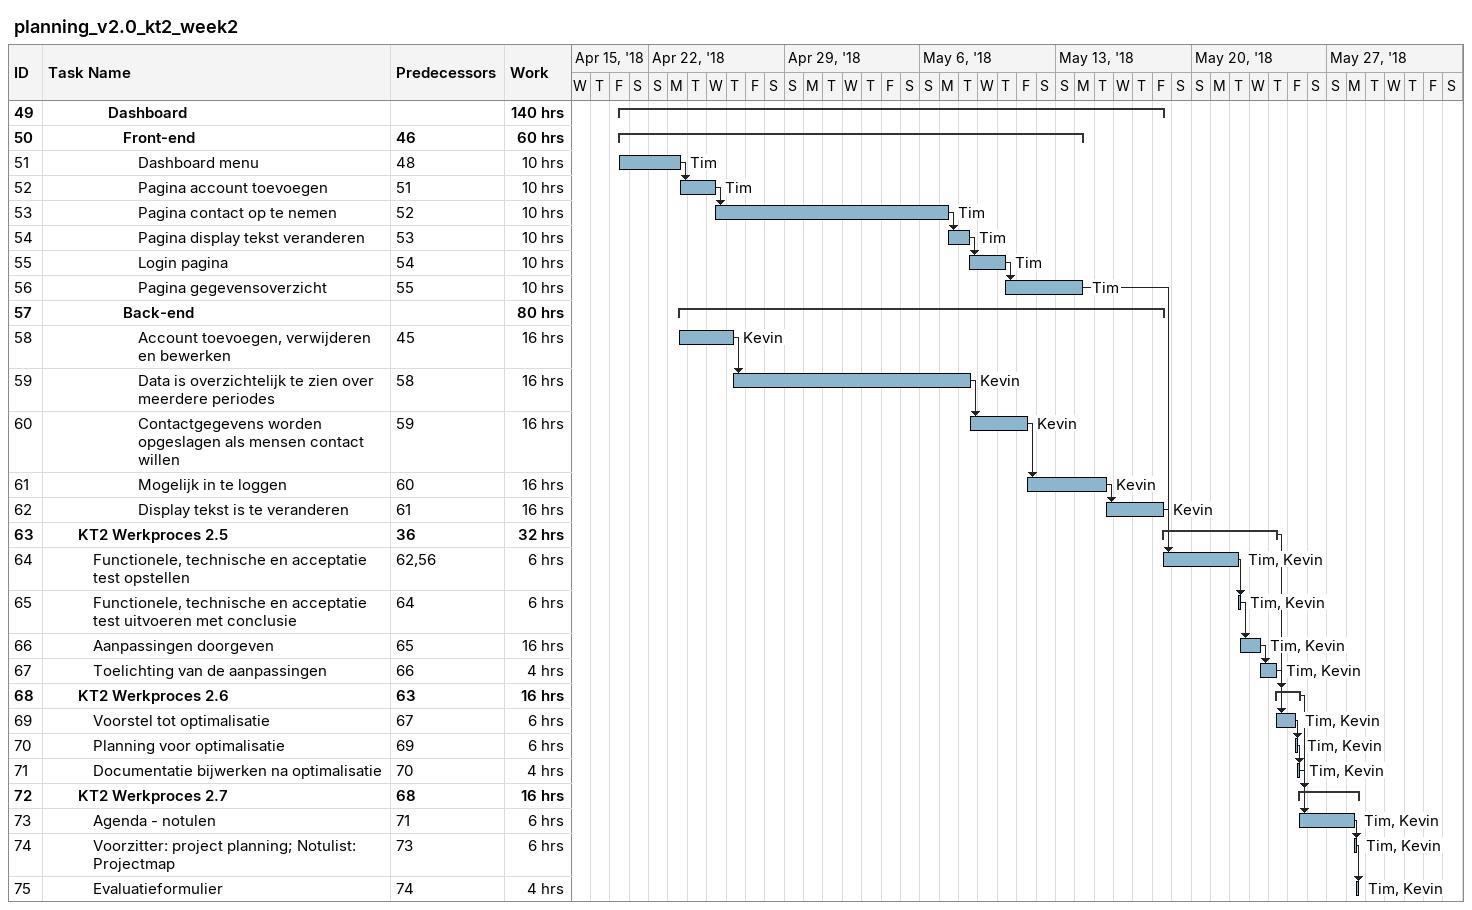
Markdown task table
planning_v2.0_kt2_week2

| ID | Level | Task | Start | Finish | Predecessors | Resources | Work (h) |
|---|---|---|---|---|---|---|---|
| 49 | 5 | **Dashboard** | 2018-04-20 | 2018-05-18 |  |  | 140 |
| 50 | 6 | **Front-end** | 2018-04-20 | 2018-05-14 | 46 |  | 60 |
| 51 | 7 | Dashboard menu | 2018-04-20 | 2018-04-23 | 48 | Tim | 10 |
| 52 | 7 | Pagina account toevoegen | 2018-04-23 | 2018-04-25 | 51 | Tim | 10 |
| 53 | 7 | Pagina contact op te nemen | 2018-04-25 | 2018-05-07 | 52 | Tim | 10 |
| 54 | 7 | Pagina display tekst veranderen | 2018-05-07 | 2018-05-08 | 53 | Tim | 10 |
| 55 | 7 | Login pagina | 2018-05-08 | 2018-05-10 | 54 | Tim | 10 |
| 56 | 7 | Pagina gegevensoverzicht | 2018-05-10 | 2018-05-14 | 55 | Tim | 10 |
| 57 | 6 | **Back-end** | 2018-04-23 | 2018-05-18 |  |  | 80 |
| 58 | 7 | Account toevoegen, verwijderen en bewerken | 2018-04-23 | 2018-04-26 | 45 | Kevin | 16 |
| 59 | 7 | Data is overzichtelijk te zien over meerdere periodes | 2018-04-26 | 2018-05-08 | 58 | Kevin | 16 |
| 60 | 7 | Contactgegevens worden opgeslagen als mensen contact willen | 2018-05-08 | 2018-05-11 | 59 | Kevin | 16 |
| 61 | 7 | Mogelijk in te loggen | 2018-05-11 | 2018-05-15 | 60 | Kevin | 16 |
| 62 | 7 | Display tekst is te veranderen | 2018-05-15 | 2018-05-18 | 61 | Kevin | 16 |
| 63 | 3 | **KT2 Werkproces 2.5** | 2018-05-18 | 2018-05-24 | 36 |  | 32 |
| 64 | 4 | Functionele, technische en acceptatie test opstellen | 2018-05-18 | 2018-05-22 | 62, 56 | Tim, Kevin | 6 |
| 65 | 4 | Functionele, technische en acceptatie test uitvoeren met conclusie | 2018-05-22 | 2018-05-22 | 64 | Tim, Kevin | 6 |
| 66 | 4 | Aanpassingen doorgeven | 2018-05-22 | 2018-05-23 | 65 | Tim, Kevin | 16 |
| 67 | 4 | Toelichting van de aanpassingen | 2018-05-23 | 2018-05-24 | 66 | Tim, Kevin | 4 |
| 68 | 3 | **KT2 Werkproces 2.6** | 2018-05-24 | 2018-05-25 | 63 |  | 16 |
| 69 | 4 | Voorstel tot optimalisatie | 2018-05-24 | 2018-05-25 | 67 | Tim, Kevin | 6 |
| 70 | 4 | Planning voor optimalisatie | 2018-05-25 | 2018-05-25 | 69 | Tim, Kevin | 6 |
| 71 | 4 | Documentatie bijwerken na optimalisatie | 2018-05-25 | 2018-05-25 | 70 | Tim, Kevin | 4 |
| 72 | 3 | **KT2 Werkproces 2.7** | 2018-05-25 | 2018-05-28 | 68 |  | 16 |
| 73 | 4 | Agenda - notulen | 2018-05-25 | 2018-05-28 | 71 | Tim, Kevin | 6 |
| 74 | 4 | Voorzitter: project planning; Notulist: Projectmap | 2018-05-28 | 2018-05-28 | 73 | Tim, Kevin | 6 |
| 75 | 4 | Evaluatieformulier | 2018-05-28 | 2018-05-28 | 74 | Tim, Kevin | 4 |
